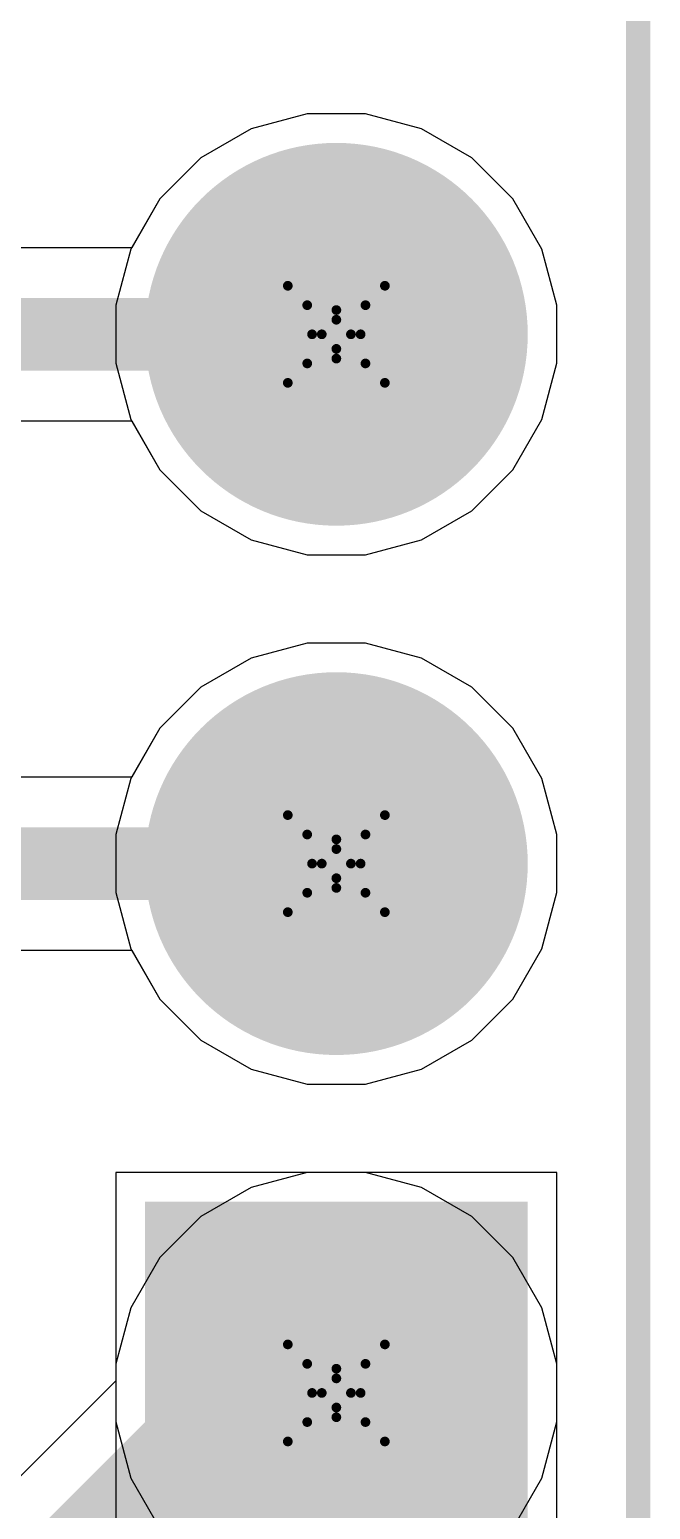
# Model space of a CAD drawing. Header units: inches. Extents: x -7 to 5163, y -3 to 5149.
# Drawn here: x 6.42 to 9.67, y 152.07 to 159.82 of the extents above; entities that cross this region are included whole.
import ezdxf

# ---------------------------------------------------------------- set-up
doc = ezdxf.new("R2010")
doc.units = ezdxf.units.IN
for name, color, linetype in [('Bottom Layer', 5, 'Continuous'), ('Bottom Solder', 6, 'Continuous'), ('Drill Drawing', 1, 'Continuous'), ('GND', 76, 'Continuous'), ('Multi-Layer', 9, 'Continuous'), ('Pad Holes', 156, 'Continuous'), ('PWR', 16, 'Continuous'), ('Top Layer', 1, 'Continuous'), ('Top Overlay', 2, 'Continuous'), ('Top Solder', 216, 'Continuous')]:
    doc.layers.add(name, color=color, linetype=linetype)

# ---------------------------------------------------------------- blocks, each defined once
blk = doc.blocks.new('A_DF_09_A_KG_T2S_57')
at = {"layer": 'Bottom Layer'}
h = blk.add_hatch(color=5, dxfattribs=at)
edge = h.paths.add_edge_path()
edge.add_arc((0, 1.42), 0.9, 0, 360)
h = blk.add_hatch(color=5, dxfattribs=at)
edge = h.paths.add_edge_path()
edge.add_arc((2.77, 1.42), 0.9, 0, 360)
blk.add_hatch(color=5, dxfattribs=at).paths.add_polyline_path([(4.64, 2.32), (6.44, 2.32), (6.44, 0.52), (4.64, 0.52)])
at = {"layer": 'Bottom Solder'}
h = blk.add_hatch(color=6, dxfattribs=at)
edge = h.paths.add_edge_path()
edge.add_arc((0, 1.42), 1.0016, 0, 360)
h = blk.add_hatch(color=6, dxfattribs=at)
edge = h.paths.add_edge_path()
edge.add_arc((2.77, 1.42), 1.0016, 0, 360)
blk.add_hatch(color=6, dxfattribs=at).paths.add_polyline_path([(4.5384, 2.4216), (6.5416, 2.4216), (6.5416, 0.4184), (4.5384, 0.4184)])
at = {"layer": 'GND'}
h = blk.add_hatch(color=76, dxfattribs=at)
edge = h.paths.add_edge_path()
edge.add_arc((0, 1.42), 0.9, 0, 360)
h = blk.add_hatch(color=76, dxfattribs=at)
edge = h.paths.add_edge_path()
edge.add_arc((2.77, 1.42), 0.9, 0, 360)
h = blk.add_hatch(color=76, dxfattribs=at)
edge = h.paths.add_edge_path()
edge.add_arc((5.54, 1.42), 0.9, 0, 360)
at = {"layer": 'Multi-Layer'}
h = blk.add_hatch(color=9, dxfattribs=at)
edge = h.paths.add_edge_path()
edge.add_arc((0, 1.42), 0.9, 0, 360)
h = blk.add_hatch(color=9, dxfattribs=at)
edge = h.paths.add_edge_path()
edge.add_arc((2.77, 1.42), 0.9, 0, 360)
at = {"layer": 'Pad Holes'}
h = blk.add_hatch(color=7, dxfattribs=at)
edge = h.paths.add_edge_path()
edge.add_arc((0, 1.42), 0.525, 0, 360)
h = blk.add_hatch(color=7, dxfattribs=at)
edge = h.paths.add_edge_path()
edge.add_arc((2.77, 1.42), 0.525, 0, 360)
h = blk.add_hatch(color=7, dxfattribs=at)
edge = h.paths.add_edge_path()
edge.add_arc((5.54, 1.42), 0.525, 0, 360)
at = {"layer": 'PWR'}
h = blk.add_hatch(color=16, dxfattribs=at)
edge = h.paths.add_edge_path()
edge.add_arc((0, 1.42), 0.9, 0, 360)
h = blk.add_hatch(color=16, dxfattribs=at)
edge = h.paths.add_edge_path()
edge.add_arc((2.77, 1.42), 0.9, 0, 360)
h = blk.add_hatch(color=16, dxfattribs=at)
edge = h.paths.add_edge_path()
edge.add_arc((5.54, 1.42), 0.9, 0, 360)
at = {"layer": 'Top Layer'}
h = blk.add_hatch(color=1, dxfattribs=at)
edge = h.paths.add_edge_path()
edge.add_arc((0, 1.42), 0.9, 0, 360)
h = blk.add_hatch(color=1, dxfattribs=at)
edge = h.paths.add_edge_path()
edge.add_arc((2.77, 1.42), 0.9, 0, 360)
blk.add_hatch(color=1, dxfattribs=at).paths.add_polyline_path([(4.64, 2.32), (6.44, 2.32), (6.44, 0.52), (4.64, 0.52)])
at = {"layer": 'Top Solder'}
h = blk.add_hatch(color=216, dxfattribs=at)
edge = h.paths.add_edge_path()
edge.add_arc((0, 1.42), 1.0016, 0, 360)
h = blk.add_hatch(color=216, dxfattribs=at)
edge = h.paths.add_edge_path()
edge.add_arc((2.77, 1.42), 1.0016, 0, 360)
blk.add_hatch(color=216, dxfattribs=at).paths.add_polyline_path([(4.5384, 2.4216), (6.5416, 2.4216), (6.5416, 0.4184), (4.5384, 0.4184)])
at = {"layer": 'Top Overlay'}
blk.add_lwpolyline([(15.405, 3, 0.127, 0.127, 0), (-15.405, 3, 0.127, 0.127, 0)], format="xyseb", dxfattribs=at)

msp = doc.modelspace()

# ---------------------------------------------------------------- linework, layer by layer
at = {"layer": 'Bottom Layer'}
for p, q in [((7.8721, 159.376), (7.5786, 159.2974)), ((8.1759, 159.376), (7.8721, 159.376)), ((8.4694, 159.2974), (8.1759, 159.376)), ((7.5786, 159.2974), (7.3154, 159.1454)), ((8.7326, 159.1454), (8.4694, 159.2974)), ((7.3154, 159.1454), (7.1006, 158.9306)), ((8.9474, 158.9306), (8.7326, 159.1454)), ((7.1006, 158.9306), (6.9486, 158.6674)), ((9.0994, 158.6674), (8.9474, 158.9306)), ((6.9486, 158.6674), (6.87, 158.3739)), ((9.178, 158.3739), (9.0994, 158.6674)), ((6.87, 158.3739), (6.87, 158.0701)), ((9.178, 158.0701), (9.178, 158.3739)), ((6.87, 158.0701), (6.9486, 157.7766)), ((9.0994, 157.7766), (9.178, 158.0701)), ((6.9486, 157.7766), (7.1006, 157.5134)), ((8.9474, 157.5134), (9.0994, 157.7766)), ((7.1006, 157.5134), (7.3154, 157.2986)), ((8.7326, 157.2986), (8.9474, 157.5134)), ((7.3154, 157.2986), (7.5786, 157.1466)), ((8.4694, 157.1466), (8.7326, 157.2986)), ((7.5786, 157.1466), (7.8721, 157.068)), ((8.1759, 157.068), (8.4694, 157.1466)), ((7.8721, 157.068), (8.1759, 157.068)), ((7.8721, 156.606), (7.5786, 156.5274)), ((8.1759, 156.606), (7.8721, 156.606)), ((8.4694, 156.5274), (8.1759, 156.606)), ((7.5786, 156.5274), (7.3154, 156.3754)), ((8.7326, 156.3754), (8.4694, 156.5274)), ((7.3154, 156.3754), (7.1006, 156.1606)), ((8.9474, 156.1606), (8.7326, 156.3754)), ((7.1006, 156.1606), (6.9486, 155.8974)), ((9.0994, 155.8974), (8.9474, 156.1606)), ((6.9486, 155.8974), (6.87, 155.6039)), ((9.178, 155.6039), (9.0994, 155.8974)), ((6.87, 155.6039), (6.87, 155.3001)), ((9.178, 155.3001), (9.178, 155.6039)), ((6.87, 155.3001), (6.9486, 155.0066)), ((9.0994, 155.0066), (9.178, 155.3001)), ((6.9486, 155.0066), (7.1006, 154.7434)), ((8.9474, 154.7434), (9.0994, 155.0066)), ((7.1006, 154.7434), (7.3154, 154.5286)), ((8.7326, 154.5286), (8.9474, 154.7434)), ((7.3154, 154.5286), (7.5786, 154.3766)), ((8.4694, 154.3766), (8.7326, 154.5286)), ((7.5786, 154.3766), (7.8721, 154.298)), ((8.1759, 154.298), (8.4694, 154.3766)), ((7.8721, 154.298), (8.1759, 154.298)), ((9.178, 153.836), (6.87, 153.836)), ((6.87, 153.836), (6.87, 152.7462)), ((9.178, 151.528), (9.178, 153.836)), ((6.87, 152.7462), (2.3582, 148.2344))]:
    msp.add_line(p, q, dxfattribs=at)
msp.add_lwpolyline([(2.8805, 147.5385, 1.2, 1.2, 0), (8.024, 152.682, 1.2, 1.2, 0)], format="xyseb", dxfattribs=at)
msp.add_lwpolyline([(7.724, 152.682, 0.6, 0.6, 1), (8.324, 152.682, 0.6, 0.6, 1)], format="xyseb", close=True, dxfattribs=at)
at = {"layer": 'Drill Drawing'}
for points in [[(7.77, 158.476, 0.0508, 0.0508, 0), (8.024, 158.349, 0.0508, 0.0508, 0)], [(7.77, 158.476, 0.0508, 0.0508, 0), (7.897, 158.222, 0.0508, 0.0508, 0)], [(8.024, 158.349, 0.0508, 0.0508, 0), (8.278, 158.476, 0.0508, 0.0508, 0)], [(8.151, 158.222, 0.0508, 0.0508, 0), (8.278, 158.476, 0.0508, 0.0508, 0)], [(7.8716, 158.3744, 0.0508, 0.0508, 0), (8.024, 158.2982, 0.0508, 0.0508, 0)], [(7.8716, 158.3744, 0.0508, 0.0508, 0), (7.9478, 158.222, 0.0508, 0.0508, 0)], [(8.024, 158.2982, 0.0508, 0.0508, 0), (8.1764, 158.3744, 0.0508, 0.0508, 0)], [(8.1002, 158.222, 0.0508, 0.0508, 0), (8.1764, 158.3744, 0.0508, 0.0508, 0)], [(7.77, 157.968, 0.0508, 0.0508, 0), (7.897, 158.222, 0.0508, 0.0508, 0)], [(7.8716, 158.0696, 0.0508, 0.0508, 0), (7.9478, 158.222, 0.0508, 0.0508, 0)], [(8.1002, 158.222, 0.0508, 0.0508, 0), (8.1764, 158.0696, 0.0508, 0.0508, 0)], [(8.151, 158.222, 0.0508, 0.0508, 0), (8.278, 157.968, 0.0508, 0.0508, 0)], [(7.8716, 158.0696, 0.0508, 0.0508, 0), (8.024, 158.1458, 0.0508, 0.0508, 0)], [(8.024, 158.1458, 0.0508, 0.0508, 0), (8.1764, 158.0696, 0.0508, 0.0508, 0)], [(7.77, 157.968, 0.0508, 0.0508, 0), (8.024, 158.095, 0.0508, 0.0508, 0)], [(8.024, 158.095, 0.0508, 0.0508, 0), (8.278, 157.968, 0.0508, 0.0508, 0)], [(7.77, 155.706, 0.0508, 0.0508, 0), (8.024, 155.579, 0.0508, 0.0508, 0)], [(7.77, 155.706, 0.0508, 0.0508, 0), (7.897, 155.452, 0.0508, 0.0508, 0)], [(8.024, 155.579, 0.0508, 0.0508, 0), (8.278, 155.706, 0.0508, 0.0508, 0)], [(8.151, 155.452, 0.0508, 0.0508, 0), (8.278, 155.706, 0.0508, 0.0508, 0)], [(7.8716, 155.6044, 0.0508, 0.0508, 0), (8.024, 155.5282, 0.0508, 0.0508, 0)], [(7.8716, 155.6044, 0.0508, 0.0508, 0), (7.9478, 155.452, 0.0508, 0.0508, 0)], [(8.024, 155.5282, 0.0508, 0.0508, 0), (8.1764, 155.6044, 0.0508, 0.0508, 0)], [(8.1002, 155.452, 0.0508, 0.0508, 0), (8.1764, 155.6044, 0.0508, 0.0508, 0)], [(7.77, 155.198, 0.0508, 0.0508, 0), (7.897, 155.452, 0.0508, 0.0508, 0)], [(7.8716, 155.2996, 0.0508, 0.0508, 0), (7.9478, 155.452, 0.0508, 0.0508, 0)], [(8.1002, 155.452, 0.0508, 0.0508, 0), (8.1764, 155.2996, 0.0508, 0.0508, 0)], [(8.151, 155.452, 0.0508, 0.0508, 0), (8.278, 155.198, 0.0508, 0.0508, 0)], [(7.77, 155.198, 0.0508, 0.0508, 0), (8.024, 155.325, 0.0508, 0.0508, 0)], [(7.8716, 155.2996, 0.0508, 0.0508, 0), (8.024, 155.3758, 0.0508, 0.0508, 0)], [(8.024, 155.3758, 0.0508, 0.0508, 0), (8.1764, 155.2996, 0.0508, 0.0508, 0)], [(8.024, 155.325, 0.0508, 0.0508, 0), (8.278, 155.198, 0.0508, 0.0508, 0)], [(7.77, 152.936, 0.0508, 0.0508, 0), (8.024, 152.809, 0.0508, 0.0508, 0)], [(7.77, 152.936, 0.0508, 0.0508, 0), (7.897, 152.682, 0.0508, 0.0508, 0)], [(8.024, 152.809, 0.0508, 0.0508, 0), (8.278, 152.936, 0.0508, 0.0508, 0)], [(8.151, 152.682, 0.0508, 0.0508, 0), (8.278, 152.936, 0.0508, 0.0508, 0)], [(7.8716, 152.8344, 0.0508, 0.0508, 0), (8.024, 152.7582, 0.0508, 0.0508, 0)], [(7.8716, 152.8344, 0.0508, 0.0508, 0), (7.9478, 152.682, 0.0508, 0.0508, 0)], [(8.024, 152.7582, 0.0508, 0.0508, 0), (8.1764, 152.8344, 0.0508, 0.0508, 0)], [(8.1002, 152.682, 0.0508, 0.0508, 0), (8.1764, 152.8344, 0.0508, 0.0508, 0)], [(7.77, 152.428, 0.0508, 0.0508, 0), (7.897, 152.682, 0.0508, 0.0508, 0)], [(7.8716, 152.5296, 0.0508, 0.0508, 0), (7.9478, 152.682, 0.0508, 0.0508, 0)], [(8.1002, 152.682, 0.0508, 0.0508, 0), (8.1764, 152.5296, 0.0508, 0.0508, 0)], [(8.151, 152.682, 0.0508, 0.0508, 0), (8.278, 152.428, 0.0508, 0.0508, 0)], [(7.77, 152.428, 0.0508, 0.0508, 0), (8.024, 152.555, 0.0508, 0.0508, 0)], [(7.8716, 152.5296, 0.0508, 0.0508, 0), (8.024, 152.6058, 0.0508, 0.0508, 0)], [(8.024, 152.6058, 0.0508, 0.0508, 0), (8.1764, 152.5296, 0.0508, 0.0508, 0)], [(8.024, 152.555, 0.0508, 0.0508, 0), (8.278, 152.428, 0.0508, 0.0508, 0)]]:
    msp.add_lwpolyline(points, format="xyseb", dxfattribs=at)
for points in [[(7.7573, 158.476, 0.0254, 0.0254, 1), (7.7827, 158.476, 0.0254, 0.0254, 1)], [(7.7573, 158.476, 0.0254, 0.0254, 1), (7.7827, 158.476, 0.0254, 0.0254, 1)], [(8.2653, 158.476, 0.0254, 0.0254, 1), (8.2907, 158.476, 0.0254, 0.0254, 1)], [(8.2653, 158.476, 0.0254, 0.0254, 1), (8.2907, 158.476, 0.0254, 0.0254, 1)], [(7.8589, 158.3744, 0.0254, 0.0254, 1), (7.8843, 158.3744, 0.0254, 0.0254, 1)], [(7.8589, 158.3744, 0.0254, 0.0254, 1), (7.8843, 158.3744, 0.0254, 0.0254, 1)], [(8.0113, 158.349, 0.0254, 0.0254, 1), (8.0367, 158.349, 0.0254, 0.0254, 1)], [(8.0113, 158.349, 0.0254, 0.0254, 1), (8.0367, 158.349, 0.0254, 0.0254, 1)], [(8.1637, 158.3744, 0.0254, 0.0254, 1), (8.1891, 158.3744, 0.0254, 0.0254, 1)], [(8.1637, 158.3744, 0.0254, 0.0254, 1), (8.1891, 158.3744, 0.0254, 0.0254, 1)], [(8.0113, 158.2982, 0.0254, 0.0254, 1), (8.0367, 158.2982, 0.0254, 0.0254, 1)], [(8.0113, 158.2982, 0.0254, 0.0254, 1), (8.0367, 158.2982, 0.0254, 0.0254, 1)], [(7.8843, 158.222, 0.0254, 0.0254, 1), (7.9097, 158.222, 0.0254, 0.0254, 1)], [(7.8843, 158.222, 0.0254, 0.0254, 1), (7.9097, 158.222, 0.0254, 0.0254, 1)], [(7.9351, 158.222, 0.0254, 0.0254, 1), (7.9605, 158.222, 0.0254, 0.0254, 1)], [(7.9351, 158.222, 0.0254, 0.0254, 1), (7.9605, 158.222, 0.0254, 0.0254, 1)], [(8.0875, 158.222, 0.0254, 0.0254, 1), (8.1129, 158.222, 0.0254, 0.0254, 1)], [(8.0875, 158.222, 0.0254, 0.0254, 1), (8.1129, 158.222, 0.0254, 0.0254, 1)], [(8.1383, 158.222, 0.0254, 0.0254, 1), (8.1637, 158.222, 0.0254, 0.0254, 1)], [(8.1383, 158.222, 0.0254, 0.0254, 1), (8.1637, 158.222, 0.0254, 0.0254, 1)], [(8.0113, 158.1458, 0.0254, 0.0254, 1), (8.0367, 158.1458, 0.0254, 0.0254, 1)], [(8.0113, 158.1458, 0.0254, 0.0254, 1), (8.0367, 158.1458, 0.0254, 0.0254, 1)], [(7.8589, 158.0696, 0.0254, 0.0254, 1), (7.8843, 158.0696, 0.0254, 0.0254, 1)], [(7.8589, 158.0696, 0.0254, 0.0254, 1), (7.8843, 158.0696, 0.0254, 0.0254, 1)], [(8.0113, 158.095, 0.0254, 0.0254, 1), (8.0367, 158.095, 0.0254, 0.0254, 1)], [(8.0113, 158.095, 0.0254, 0.0254, 1), (8.0367, 158.095, 0.0254, 0.0254, 1)], [(8.1637, 158.0696, 0.0254, 0.0254, 1), (8.1891, 158.0696, 0.0254, 0.0254, 1)], [(8.1637, 158.0696, 0.0254, 0.0254, 1), (8.1891, 158.0696, 0.0254, 0.0254, 1)], [(7.7573, 157.968, 0.0254, 0.0254, 1), (7.7827, 157.968, 0.0254, 0.0254, 1)], [(7.7573, 157.968, 0.0254, 0.0254, 1), (7.7827, 157.968, 0.0254, 0.0254, 1)], [(8.2653, 157.968, 0.0254, 0.0254, 1), (8.2907, 157.968, 0.0254, 0.0254, 1)], [(8.2653, 157.968, 0.0254, 0.0254, 1), (8.2907, 157.968, 0.0254, 0.0254, 1)], [(7.7573, 155.706, 0.0254, 0.0254, 1), (7.7827, 155.706, 0.0254, 0.0254, 1)], [(7.7573, 155.706, 0.0254, 0.0254, 1), (7.7827, 155.706, 0.0254, 0.0254, 1)], [(8.2653, 155.706, 0.0254, 0.0254, 1), (8.2907, 155.706, 0.0254, 0.0254, 1)], [(8.2653, 155.706, 0.0254, 0.0254, 1), (8.2907, 155.706, 0.0254, 0.0254, 1)], [(7.8589, 155.6044, 0.0254, 0.0254, 1), (7.8843, 155.6044, 0.0254, 0.0254, 1)], [(7.8589, 155.6044, 0.0254, 0.0254, 1), (7.8843, 155.6044, 0.0254, 0.0254, 1)], [(8.0113, 155.579, 0.0254, 0.0254, 1), (8.0367, 155.579, 0.0254, 0.0254, 1)], [(8.0113, 155.579, 0.0254, 0.0254, 1), (8.0367, 155.579, 0.0254, 0.0254, 1)], [(8.1637, 155.6044, 0.0254, 0.0254, 1), (8.1891, 155.6044, 0.0254, 0.0254, 1)], [(8.1637, 155.6044, 0.0254, 0.0254, 1), (8.1891, 155.6044, 0.0254, 0.0254, 1)], [(8.0113, 155.5282, 0.0254, 0.0254, 1), (8.0367, 155.5282, 0.0254, 0.0254, 1)], [(8.0113, 155.5282, 0.0254, 0.0254, 1), (8.0367, 155.5282, 0.0254, 0.0254, 1)], [(7.8843, 155.452, 0.0254, 0.0254, 1), (7.9097, 155.452, 0.0254, 0.0254, 1)], [(7.8843, 155.452, 0.0254, 0.0254, 1), (7.9097, 155.452, 0.0254, 0.0254, 1)], [(7.9351, 155.452, 0.0254, 0.0254, 1), (7.9605, 155.452, 0.0254, 0.0254, 1)], [(7.9351, 155.452, 0.0254, 0.0254, 1), (7.9605, 155.452, 0.0254, 0.0254, 1)], [(8.0875, 155.452, 0.0254, 0.0254, 1), (8.1129, 155.452, 0.0254, 0.0254, 1)], [(8.0875, 155.452, 0.0254, 0.0254, 1), (8.1129, 155.452, 0.0254, 0.0254, 1)], [(8.1383, 155.452, 0.0254, 0.0254, 1), (8.1637, 155.452, 0.0254, 0.0254, 1)], [(8.1383, 155.452, 0.0254, 0.0254, 1), (8.1637, 155.452, 0.0254, 0.0254, 1)], [(8.0113, 155.3758, 0.0254, 0.0254, 1), (8.0367, 155.3758, 0.0254, 0.0254, 1)], [(8.0113, 155.3758, 0.0254, 0.0254, 1), (8.0367, 155.3758, 0.0254, 0.0254, 1)], [(8.0113, 155.325, 0.0254, 0.0254, 1), (8.0367, 155.325, 0.0254, 0.0254, 1)], [(8.0113, 155.325, 0.0254, 0.0254, 1), (8.0367, 155.325, 0.0254, 0.0254, 1)], [(7.8589, 155.2996, 0.0254, 0.0254, 1), (7.8843, 155.2996, 0.0254, 0.0254, 1)], [(7.8589, 155.2996, 0.0254, 0.0254, 1), (7.8843, 155.2996, 0.0254, 0.0254, 1)], [(8.1637, 155.2996, 0.0254, 0.0254, 1), (8.1891, 155.2996, 0.0254, 0.0254, 1)], [(8.1637, 155.2996, 0.0254, 0.0254, 1), (8.1891, 155.2996, 0.0254, 0.0254, 1)], [(7.7573, 155.198, 0.0254, 0.0254, 1), (7.7827, 155.198, 0.0254, 0.0254, 1)], [(7.7573, 155.198, 0.0254, 0.0254, 1), (7.7827, 155.198, 0.0254, 0.0254, 1)], [(8.2653, 155.198, 0.0254, 0.0254, 1), (8.2907, 155.198, 0.0254, 0.0254, 1)], [(8.2653, 155.198, 0.0254, 0.0254, 1), (8.2907, 155.198, 0.0254, 0.0254, 1)], [(7.7573, 152.936, 0.0254, 0.0254, 1), (7.7827, 152.936, 0.0254, 0.0254, 1)], [(7.7573, 152.936, 0.0254, 0.0254, 1), (7.7827, 152.936, 0.0254, 0.0254, 1)], [(8.2653, 152.936, 0.0254, 0.0254, 1), (8.2907, 152.936, 0.0254, 0.0254, 1)], [(8.2653, 152.936, 0.0254, 0.0254, 1), (8.2907, 152.936, 0.0254, 0.0254, 1)], [(7.8589, 152.8344, 0.0254, 0.0254, 1), (7.8843, 152.8344, 0.0254, 0.0254, 1)], [(7.8589, 152.8344, 0.0254, 0.0254, 1), (7.8843, 152.8344, 0.0254, 0.0254, 1)], [(8.0113, 152.809, 0.0254, 0.0254, 1), (8.0367, 152.809, 0.0254, 0.0254, 1)], [(8.0113, 152.809, 0.0254, 0.0254, 1), (8.0367, 152.809, 0.0254, 0.0254, 1)], [(8.1637, 152.8344, 0.0254, 0.0254, 1), (8.1891, 152.8344, 0.0254, 0.0254, 1)], [(8.1637, 152.8344, 0.0254, 0.0254, 1), (8.1891, 152.8344, 0.0254, 0.0254, 1)], [(8.0113, 152.7582, 0.0254, 0.0254, 1), (8.0367, 152.7582, 0.0254, 0.0254, 1)], [(8.0113, 152.7582, 0.0254, 0.0254, 1), (8.0367, 152.7582, 0.0254, 0.0254, 1)], [(7.8843, 152.682, 0.0254, 0.0254, 1), (7.9097, 152.682, 0.0254, 0.0254, 1)], [(7.8843, 152.682, 0.0254, 0.0254, 1), (7.9097, 152.682, 0.0254, 0.0254, 1)], [(7.9351, 152.682, 0.0254, 0.0254, 1), (7.9605, 152.682, 0.0254, 0.0254, 1)], [(7.9351, 152.682, 0.0254, 0.0254, 1), (7.9605, 152.682, 0.0254, 0.0254, 1)], [(8.0875, 152.682, 0.0254, 0.0254, 1), (8.1129, 152.682, 0.0254, 0.0254, 1)], [(8.0875, 152.682, 0.0254, 0.0254, 1), (8.1129, 152.682, 0.0254, 0.0254, 1)], [(8.1383, 152.682, 0.0254, 0.0254, 1), (8.1637, 152.682, 0.0254, 0.0254, 1)], [(8.1383, 152.682, 0.0254, 0.0254, 1), (8.1637, 152.682, 0.0254, 0.0254, 1)], [(8.0113, 152.6058, 0.0254, 0.0254, 1), (8.0367, 152.6058, 0.0254, 0.0254, 1)], [(8.0113, 152.6058, 0.0254, 0.0254, 1), (8.0367, 152.6058, 0.0254, 0.0254, 1)], [(8.0113, 152.555, 0.0254, 0.0254, 1), (8.0367, 152.555, 0.0254, 0.0254, 1)], [(8.0113, 152.555, 0.0254, 0.0254, 1), (8.0367, 152.555, 0.0254, 0.0254, 1)], [(7.8589, 152.5296, 0.0254, 0.0254, 1), (7.8843, 152.5296, 0.0254, 0.0254, 1)], [(7.8589, 152.5296, 0.0254, 0.0254, 1), (7.8843, 152.5296, 0.0254, 0.0254, 1)], [(8.1637, 152.5296, 0.0254, 0.0254, 1), (8.1891, 152.5296, 0.0254, 0.0254, 1)], [(8.1637, 152.5296, 0.0254, 0.0254, 1), (8.1891, 152.5296, 0.0254, 0.0254, 1)], [(7.7573, 152.428, 0.0254, 0.0254, 1), (7.7827, 152.428, 0.0254, 0.0254, 1)], [(7.7573, 152.428, 0.0254, 0.0254, 1), (7.7827, 152.428, 0.0254, 0.0254, 1)], [(8.2653, 152.428, 0.0254, 0.0254, 1), (8.2907, 152.428, 0.0254, 0.0254, 1)], [(8.2653, 152.428, 0.0254, 0.0254, 1), (8.2907, 152.428, 0.0254, 0.0254, 1)]]:
    msp.add_lwpolyline(points, format="xyseb", close=True, dxfattribs=at)
at = {"layer": 'GND'}
for p, q in [((7.8721, 159.376), (7.5786, 159.2974)), ((8.1759, 159.376), (7.8721, 159.376)), ((8.4694, 159.2974), (8.1759, 159.376)), ((7.5786, 159.2974), (7.3154, 159.1454)), ((8.7326, 159.1454), (8.4694, 159.2974)), ((7.3154, 159.1454), (7.1006, 158.9306)), ((8.9474, 158.9306), (8.7326, 159.1454)), ((7.1006, 158.9306), (6.9486, 158.6674)), ((9.0994, 158.6674), (8.9474, 158.9306)), ((6.9486, 158.6674), (6.87, 158.3739)), ((9.178, 158.3739), (9.0994, 158.6674)), ((6.87, 158.3739), (6.87, 158.0701)), ((9.178, 158.0701), (9.178, 158.3739)), ((6.87, 158.0701), (6.9486, 157.7766)), ((9.0994, 157.7766), (9.178, 158.0701)), ((6.9486, 157.7766), (7.1006, 157.5134)), ((8.9474, 157.5134), (9.0994, 157.7766)), ((7.1006, 157.5134), (7.3154, 157.2986)), ((8.7326, 157.2986), (8.9474, 157.5134)), ((7.3154, 157.2986), (7.5786, 157.1466)), ((8.4694, 157.1466), (8.7326, 157.2986)), ((7.5786, 157.1466), (7.8721, 157.068)), ((8.1759, 157.068), (8.4694, 157.1466)), ((7.8721, 157.068), (8.1759, 157.068)), ((7.8721, 156.606), (7.5786, 156.5274)), ((8.1759, 156.606), (7.8721, 156.606)), ((8.4694, 156.5274), (8.1759, 156.606)), ((7.5786, 156.5274), (7.3154, 156.3754)), ((8.7326, 156.3754), (8.4694, 156.5274)), ((7.3154, 156.3754), (7.1006, 156.1606)), ((8.9474, 156.1606), (8.7326, 156.3754)), ((7.1006, 156.1606), (6.9486, 155.8974)), ((9.0994, 155.8974), (8.9474, 156.1606)), ((6.9486, 155.8974), (6.87, 155.6039)), ((9.178, 155.6039), (9.0994, 155.8974)), ((6.87, 155.6039), (6.87, 155.3001)), ((9.178, 155.3001), (9.178, 155.6039)), ((6.87, 155.3001), (6.9486, 155.0066)), ((9.0994, 155.0066), (9.178, 155.3001)), ((6.9486, 155.0066), (7.1006, 154.7434)), ((8.9474, 154.7434), (9.0994, 155.0066)), ((7.1006, 154.7434), (7.3154, 154.5286)), ((8.7326, 154.5286), (8.9474, 154.7434)), ((7.3154, 154.5286), (7.5786, 154.3766)), ((8.4694, 154.3766), (8.7326, 154.5286)), ((7.5786, 154.3766), (7.8721, 154.298)), ((8.1759, 154.298), (8.4694, 154.3766)), ((7.8721, 154.298), (8.1759, 154.298)), ((7.8721, 153.836), (7.5786, 153.7574)), ((8.1759, 153.836), (7.8721, 153.836)), ((8.4694, 153.7574), (8.1759, 153.836)), ((7.5786, 153.7574), (7.3154, 153.6054)), ((8.7326, 153.6054), (8.4694, 153.7574)), ((7.3154, 153.6054), (7.1006, 153.3906)), ((8.9474, 153.3906), (8.7326, 153.6054)), ((7.1006, 153.3906), (6.9486, 153.1274)), ((9.0994, 153.1274), (8.9474, 153.3906)), ((6.9486, 153.1274), (6.87, 152.8339)), ((9.178, 152.8339), (9.0994, 153.1274)), ((6.87, 152.8339), (6.87, 152.5301)), ((9.178, 152.5301), (9.178, 152.8339)), ((6.87, 152.5301), (6.9486, 152.2366)), ((9.0994, 152.2366), (9.178, 152.5301)), ((6.9486, 152.2366), (7.1006, 151.9734)), ((8.9474, 151.9734), (9.0994, 152.2366))]:
    msp.add_line(p, q, dxfattribs=at)
at = {"layer": 'PWR'}
for p, q in [((7.8721, 159.376), (7.5786, 159.2974)), ((8.1759, 159.376), (7.8721, 159.376)), ((8.4694, 159.2974), (8.1759, 159.376)), ((7.5786, 159.2974), (7.3154, 159.1454)), ((8.7326, 159.1454), (8.4694, 159.2974)), ((7.3154, 159.1454), (7.1006, 158.9306)), ((8.9474, 158.9306), (8.7326, 159.1454)), ((7.1006, 158.9306), (6.9486, 158.6674)), ((9.0994, 158.6674), (8.9474, 158.9306)), ((6.9486, 158.6674), (6.87, 158.3739)), ((9.178, 158.3739), (9.0994, 158.6674)), ((6.87, 158.3739), (6.87, 158.0701)), ((9.178, 158.0701), (9.178, 158.3739)), ((6.87, 158.0701), (6.9486, 157.7766)), ((9.0994, 157.7766), (9.178, 158.0701)), ((6.9486, 157.7766), (7.1006, 157.5134)), ((8.9474, 157.5134), (9.0994, 157.7766)), ((7.1006, 157.5134), (7.3154, 157.2986)), ((8.7326, 157.2986), (8.9474, 157.5134)), ((7.3154, 157.2986), (7.5786, 157.1466)), ((8.4694, 157.1466), (8.7326, 157.2986)), ((7.5786, 157.1466), (7.8721, 157.068)), ((8.1759, 157.068), (8.4694, 157.1466)), ((7.8721, 157.068), (8.1759, 157.068)), ((7.8721, 156.606), (7.5786, 156.5274)), ((8.1759, 156.606), (7.8721, 156.606)), ((8.4694, 156.5274), (8.1759, 156.606)), ((7.5786, 156.5274), (7.3154, 156.3754)), ((8.7326, 156.3754), (8.4694, 156.5274)), ((7.3154, 156.3754), (7.1006, 156.1606)), ((8.9474, 156.1606), (8.7326, 156.3754)), ((7.1006, 156.1606), (6.9486, 155.8974)), ((9.0994, 155.8974), (8.9474, 156.1606)), ((6.9486, 155.8974), (6.87, 155.6039)), ((9.178, 155.6039), (9.0994, 155.8974)), ((6.87, 155.6039), (6.87, 155.3001)), ((9.178, 155.3001), (9.178, 155.6039)), ((6.87, 155.3001), (6.9486, 155.0066)), ((9.0994, 155.0066), (9.178, 155.3001)), ((6.9486, 155.0066), (7.1006, 154.7434)), ((8.9474, 154.7434), (9.0994, 155.0066)), ((7.1006, 154.7434), (7.3154, 154.5286)), ((8.7326, 154.5286), (8.9474, 154.7434)), ((7.3154, 154.5286), (7.5786, 154.3766)), ((8.4694, 154.3766), (8.7326, 154.5286)), ((7.5786, 154.3766), (7.8721, 154.298)), ((8.1759, 154.298), (8.4694, 154.3766)), ((7.8721, 154.298), (8.1759, 154.298)), ((7.8721, 153.836), (7.5786, 153.7574)), ((8.1759, 153.836), (7.8721, 153.836)), ((8.4694, 153.7574), (8.1759, 153.836)), ((7.5786, 153.7574), (7.3154, 153.6054)), ((8.7326, 153.6054), (8.4694, 153.7574)), ((7.3154, 153.6054), (7.1006, 153.3906)), ((8.9474, 153.3906), (8.7326, 153.6054)), ((7.1006, 153.3906), (6.9486, 153.1274)), ((9.0994, 153.1274), (8.9474, 153.3906)), ((6.9486, 153.1274), (6.87, 152.8339)), ((9.178, 152.8339), (9.0994, 153.1274)), ((6.87, 152.8339), (6.87, 152.5301)), ((9.178, 152.5301), (9.178, 152.8339)), ((6.87, 152.5301), (6.9486, 152.2366)), ((9.0994, 152.2366), (9.178, 152.5301)), ((6.9486, 152.2366), (7.1006, 151.9734)), ((8.9474, 151.9734), (9.0994, 152.2366))]:
    msp.add_line(p, q, dxfattribs=at)
at = {"layer": 'Top Layer'}
for p, q in [((7.8721, 159.376), (7.5786, 159.2974)), ((8.1759, 159.376), (7.8721, 159.376)), ((8.4694, 159.2974), (8.1759, 159.376)), ((7.5786, 159.2974), (7.3154, 159.1454)), ((8.7326, 159.1454), (8.4694, 159.2974)), ((7.3154, 159.1454), (7.1006, 158.9306)), ((8.9474, 158.9306), (8.7326, 159.1454)), ((7.1006, 158.9306), (6.9531, 158.6752)), ((9.0994, 158.6674), (8.9474, 158.9306)), ((6.9531, 158.6752), (6.0638, 158.6752)), ((9.178, 158.3739), (9.0994, 158.6674)), ((9.178, 158.0701), (9.178, 158.3739)), ((9.0994, 157.7766), (9.178, 158.0701)), ((6.0638, 157.7688), (6.9531, 157.7688)), ((6.9531, 157.7688), (7.1006, 157.5134)), ((8.9474, 157.5134), (9.0994, 157.7766)), ((7.1006, 157.5134), (7.3154, 157.2986)), ((8.7326, 157.2986), (8.9474, 157.5134)), ((7.3154, 157.2986), (7.5786, 157.1466)), ((8.4694, 157.1466), (8.7326, 157.2986)), ((7.5786, 157.1466), (7.8721, 157.068)), ((8.1759, 157.068), (8.4694, 157.1466)), ((7.8721, 157.068), (8.1759, 157.068)), ((7.8721, 156.606), (7.5786, 156.5274)), ((8.1759, 156.606), (7.8721, 156.606)), ((8.4694, 156.5274), (8.1759, 156.606)), ((7.5786, 156.5274), (7.3154, 156.3754)), ((8.7326, 156.3754), (8.4694, 156.5274)), ((7.3154, 156.3754), (7.1006, 156.1606)), ((8.9474, 156.1606), (8.7326, 156.3754)), ((7.1006, 156.1606), (6.9531, 155.9052)), ((9.0994, 155.8974), (8.9474, 156.1606)), ((6.9531, 155.9052), (6.0638, 155.9052)), ((9.178, 155.6039), (9.0994, 155.8974)), ((9.178, 155.3001), (9.178, 155.6039)), ((9.0994, 155.0066), (9.178, 155.3001)), ((6.0638, 154.9988), (6.9531, 154.9988)), ((6.9531, 154.9988), (7.1006, 154.7434)), ((8.9474, 154.7434), (9.0994, 155.0066)), ((7.1006, 154.7434), (7.3154, 154.5286)), ((8.7326, 154.5286), (8.9474, 154.7434)), ((7.3154, 154.5286), (7.5786, 154.3766)), ((8.4694, 154.3766), (8.7326, 154.5286)), ((7.5786, 154.3766), (7.8721, 154.298)), ((8.1759, 154.298), (8.4694, 154.3766)), ((7.8721, 154.298), (8.1759, 154.298)), ((9.178, 153.836), (6.87, 153.836)), ((6.87, 153.836), (6.87, 151.528)), ((9.178, 151.528), (9.178, 153.836))]:
    msp.add_line(p, q, dxfattribs=at)
for points in [[(1.8529, 158.222, 0.381, 0.381, 0), (8.024, 158.222, 0.381, 0.381, 0)], [(3.1669, 155.452, 0.381, 0.381, 0), (8.024, 155.452, 0.381, 0.381, 0)]]:
    msp.add_lwpolyline(points, format="xyseb", dxfattribs=at)
for points in [[(7.9288, 158.222, 0.1905, 0.1905, 1), (8.1193, 158.222, 0.1905, 0.1905, 1)], [(7.9288, 155.452, 0.1905, 0.1905, 1), (8.1193, 155.452, 0.1905, 0.1905, 1)]]:
    msp.add_lwpolyline(points, format="xyseb", close=True, dxfattribs=at)

# ---------------------------------------------------------------- block references
at = {"rotation": 270}
msp.add_blockref('A_DF_09_A_KG_T2S_57', (6.604, 158.222), dxfattribs=at)

doc.saveas('drawing.dxf')
